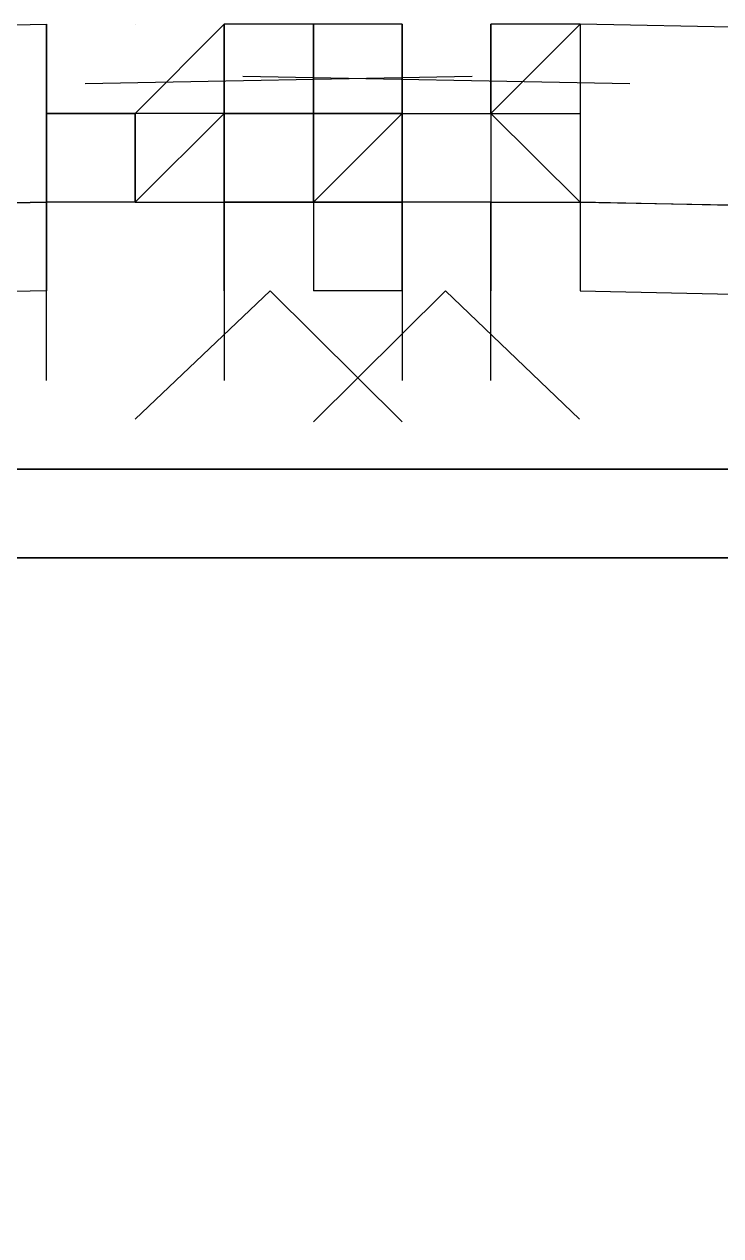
# Model space of a CAD drawing. Header units: feet. Extents: x -84 to 198, y -22 to 181.
# Drawn here: x 87.6234 to 87.7277, y 153.9561 to 154.1378 of the extents above; entities that cross this region are included whole.
import ezdxf

# ---------------------------------------------------------------- set-up
doc = ezdxf.new("R2010")
doc.units = ezdxf.units.FT
doc.layers.add('A-LINEA', color=7, linetype='CONTINUOUS')

msp = doc.modelspace()

# ---------------------------------------------------------------- linework, layer by layer
at = {"layer": 'A-LINEA'}
for p, q in [((87.6267, 154.1378), (87.6267, 154.1378)), ((87.6267, 154.1378), (87.6267, 154.1378)), ((87.6267, 154.1378), (87.6267, 154.1378)), ((87.6267, 154.1378), (87.6267, 154.1378)), ((87.6267, 154.1244), (87.6267, 154.1378)), ((87.6267, 154.1244), (87.6267, 154.1378)), ((87.6267, 154.1378), (87.6267, 154.1244)), ((87.6267, 154.1378), (87.6267, 154.1378)), ((87.6267, 154.1378), (87.6267, 154.1378)), ((87.6267, 154.1378), (87.6267, 154.1378)), ((87.6267, 154.1378), (87.6267, 154.1378)), ((87.6267, 154.1378), (87.6267, 154.1378)), ((87.6267, 154.1378), (87.6267, 154.1378)), ((87.6267, 154.1378), (87.6267, 154.1378)), ((87.6267, 154.1378), (87.6267, 154.1378)), ((87.6267, 154.1244), (87.6267, 154.1378)), ((87.6267, 154.1244), (87.6267, 154.1378)), ((87.6267, 154.1378), (87.6267, 154.1244)), ((87.6267, 154.1378), (87.6267, 154.1378)), ((87.6267, 154.1378), (87.6267, 154.1378)), ((87.6267, 154.1378), (87.6267, 154.1378)), ((87.6267, 154.1378), (87.6267, 154.1378)), ((87.64, 154.1378), (87.64, 154.1378)), ((87.64, 154.1378), (87.64, 154.1378)), ((87.64, 154.1378), (87.64, 154.1378)), ((87.64, 154.1378), (87.64, 154.1378)), ((87.64, 154.1378), (87.64, 154.1378)), ((87.64, 154.1378), (87.64, 154.1378)), ((87.64, 154.1378), (87.64, 154.1378)), ((87.64, 154.1378), (87.64, 154.1378)), ((87.6533, 154.1378), (87.6533, 154.1378)), ((87.6533, 154.1378), (87.6533, 154.1378)), ((87.6533, 154.1244), (87.6533, 154.1378)), ((87.6533, 154.1378), (87.6533, 154.1378)), ((87.6533, 154.1378), (87.6533, 154.1378)), ((87.6533, 154.1378), (87.6533, 154.1378)), ((87.6533, 154.1378), (87.6533, 154.1244)), ((87.6533, 154.1378), (87.6533, 154.1378)), ((87.6667, 154.1378), (87.6533, 154.1378)), ((87.6533, 154.1378), (87.6533, 154.1378)), ((87.6533, 154.1244), (87.6533, 154.1378)), ((87.6533, 154.1378), (87.6533, 154.1378)), ((87.6533, 154.1378), (87.6533, 154.1244)), ((87.6533, 154.1378), (87.6533, 154.1244)), ((87.6533, 154.1378), (87.6533, 154.1378)), ((87.6533, 154.1378), (87.6533, 154.1378)), ((87.6533, 154.1244), (87.6533, 154.1378)), ((87.6533, 154.1378), (87.6533, 154.1378)), ((87.6533, 154.1378), (87.6533, 154.1378)), ((87.6533, 154.1378), (87.6533, 154.1378)), ((87.6533, 154.1378), (87.6533, 154.1244)), ((87.6533, 154.1378), (87.6533, 154.1378)), ((87.6667, 154.1378), (87.6533, 154.1378)), ((87.6533, 154.1378), (87.6533, 154.1378)), ((87.6533, 154.1244), (87.6533, 154.1378)), ((87.6533, 154.1378), (87.6533, 154.1378)), ((87.6533, 154.1378), (87.6533, 154.1244)), ((87.6533, 154.1378), (87.6533, 154.1244)), ((87.6667, 154.1244), (87.6667, 154.1378)), ((87.6667, 154.1378), (87.6667, 154.1378)), ((87.6667, 154.1378), (87.6667, 154.1244)), ((87.6667, 154.1378), (87.6667, 154.1244)), ((87.6667, 154.1378), (87.6667, 154.1378)), ((87.68, 154.1378), (87.6667, 154.1378)), ((87.6667, 154.1244), (87.6667, 154.1378)), ((87.6667, 154.1378), (87.6667, 154.1378)), ((87.6667, 154.1244), (87.6667, 154.1378)), ((87.6667, 154.1378), (87.6667, 154.1378)), ((87.6667, 154.1378), (87.6667, 154.1378)), ((87.6667, 154.1378), (87.6667, 154.1244)), ((87.6667, 154.1378), (87.6667, 154.1378)), ((87.6667, 154.1244), (87.6667, 154.1378)), ((87.6667, 154.1378), (87.6667, 154.1378)), ((87.6667, 154.1378), (87.6667, 154.1244)), ((87.6667, 154.1378), (87.6667, 154.1244)), ((87.6667, 154.1378), (87.6667, 154.1378)), ((87.68, 154.1378), (87.6667, 154.1378)), ((87.6667, 154.1244), (87.6667, 154.1378)), ((87.6667, 154.1378), (87.6667, 154.1378)), ((87.6667, 154.1244), (87.6667, 154.1378)), ((87.6667, 154.1378), (87.6667, 154.1378)), ((87.6667, 154.1378), (87.6667, 154.1378)), ((87.6667, 154.1378), (87.6667, 154.1244)), ((87.6667, 154.1378), (87.6667, 154.1378)), ((87.68, 154.1378), (87.68, 154.1378)), ((87.68, 154.1244), (87.68, 154.1378)), ((87.68, 154.1378), (87.68, 154.1378)), ((87.68, 154.1378), (87.68, 154.1378)), ((87.68, 154.1378), (87.68, 154.1378)), ((87.68, 154.1378), (87.68, 154.1378)), ((87.68, 154.1378), (87.68, 154.1378)), ((87.68, 154.1244), (87.68, 154.1378)), ((87.68, 154.1378), (87.68, 154.1378)), ((87.68, 154.1378), (87.68, 154.1378)), ((87.68, 154.1378), (87.68, 154.1378)), ((87.68, 154.1378), (87.68, 154.1378)), ((87.6933, 154.1378), (87.6933, 154.1378)), ((87.6933, 154.1378), (87.6933, 154.1378)), ((87.6933, 154.1378), (87.6933, 154.1378)), ((87.6933, 154.1244), (87.6933, 154.1378)), ((87.6933, 154.1244), (87.6933, 154.1378)), ((87.6933, 154.1378), (87.6933, 154.1378)), ((87.6933, 154.1378), (87.6933, 154.1244)), ((87.6933, 154.1378), (87.6933, 154.1378)), ((87.6933, 154.1378), (87.6933, 154.1378)), ((87.7067, 154.1378), (87.6933, 154.1378)), ((87.7067, 154.1378), (87.6933, 154.1378)), ((87.6933, 154.1378), (87.6933, 154.1378)), ((87.6933, 154.1378), (87.6933, 154.1378)), ((87.6933, 154.1378), (87.6933, 154.1378)), ((87.6933, 154.1244), (87.6933, 154.1378)), ((87.6933, 154.1244), (87.6933, 154.1378)), ((87.6933, 154.1378), (87.6933, 154.1378)), ((87.6933, 154.1378), (87.6933, 154.1244)), ((87.6933, 154.1378), (87.6933, 154.1378)), ((87.6933, 154.1378), (87.6933, 154.1378)), ((87.7067, 154.1378), (87.6933, 154.1378)), ((87.7067, 154.1378), (87.6933, 154.1378)), ((87.7067, 154.1378), (87.7067, 154.1378)), ((87.7067, 154.1378), (87.7067, 154.1378)), ((87.7067, 154.1378), (87.7067, 154.1378)), ((87.7067, 154.1378), (87.7067, 154.1378)), ((87.7067, 154.1378), (87.7067, 154.1378)), ((87.7067, 154.1378), (87.7067, 154.1378)), ((87.6325, 154.1289), (87.6905, 154.13)), ((87.6325, 154.1289), (87.6905, 154.13)), ((87.6561, 154.13), (87.7141, 154.1289)), ((87.6561, 154.13), (87.7141, 154.1289)), ((87.6267, 154.1244), (87.6267, 154.1244)), ((87.6267, 154.1244), (87.6267, 154.1244)), ((87.64, 154.1244), (87.6267, 154.1244)), ((87.6267, 154.1244), (87.6267, 154.1244)), ((87.64, 154.1244), (87.6267, 154.1244)), ((87.6267, 154.1244), (87.6267, 154.1244)), ((87.6267, 154.1244), (87.6267, 154.1244)), ((87.6267, 154.1244), (87.6267, 154.1244)), ((87.6267, 154.1244), (87.6267, 154.1244)), ((87.6267, 154.1244), (87.6267, 154.1244)), ((87.6267, 154.1244), (87.6267, 154.1244)), ((87.6267, 154.1244), (87.6267, 154.1244)), ((87.64, 154.1244), (87.6267, 154.1244)), ((87.6267, 154.1244), (87.6267, 154.1244)), ((87.6267, 154.1244), (87.6267, 154.1244)), ((87.6267, 154.1244), (87.6267, 154.1244)), ((87.6267, 154.1244), (87.64, 154.1244)), ((87.6267, 154.1244), (87.6267, 154.1244)), ((87.6267, 154.1244), (87.6267, 154.1244)), ((87.64, 154.1244), (87.6267, 154.1244)), ((87.6267, 154.1244), (87.6267, 154.1244)), ((87.64, 154.1244), (87.6267, 154.1244)), ((87.6267, 154.1244), (87.6267, 154.1244)), ((87.6267, 154.1244), (87.6267, 154.1244)), ((87.6267, 154.1244), (87.6267, 154.1244)), ((87.6267, 154.1244), (87.6267, 154.1244)), ((87.6267, 154.1244), (87.6267, 154.1244)), ((87.6267, 154.1244), (87.6267, 154.1244)), ((87.6267, 154.1244), (87.6267, 154.1244)), ((87.64, 154.1244), (87.6267, 154.1244)), ((87.6267, 154.1244), (87.6267, 154.1244)), ((87.6267, 154.1244), (87.6267, 154.1244)), ((87.6267, 154.1244), (87.6267, 154.1244)), ((87.6267, 154.1244), (87.64, 154.1244)), ((87.64, 154.1244), (87.64, 154.1244)), ((87.64, 154.1111), (87.64, 154.1244)), ((87.64, 154.1244), (87.64, 154.1244)), ((87.64, 154.1244), (87.64, 154.1244)), ((87.64, 154.1244), (87.64, 154.1244)), ((87.64, 154.1244), (87.64, 154.1244)), ((87.64, 154.1244), (87.64, 154.1244)), ((87.64, 154.1244), (87.64, 154.1244)), ((87.64, 154.1244), (87.64, 154.1244)), ((87.64, 154.1244), (87.64, 154.1244)), ((87.6533, 154.1244), (87.64, 154.1244)), ((87.64, 154.1111), (87.64, 154.1244)), ((87.64, 154.1244), (87.64, 154.1244)), ((87.64, 154.1244), (87.64, 154.1244)), ((87.6533, 154.1244), (87.64, 154.1244)), ((87.64, 154.1111), (87.64, 154.1244)), ((87.64, 154.1244), (87.64, 154.1244)), ((87.64, 154.1111), (87.64, 154.1244)), ((87.64, 154.1244), (87.64, 154.1244)), ((87.64, 154.1244), (87.64, 154.1244)), ((87.64, 154.1244), (87.64, 154.1111)), ((87.64, 154.1244), (87.64, 154.1244)), ((87.64, 154.1244), (87.64, 154.1111)), ((87.64, 154.1244), (87.64, 154.1244)), ((87.64, 154.1111), (87.64, 154.1244)), ((87.64, 154.1244), (87.64, 154.1244)), ((87.64, 154.1244), (87.64, 154.1244)), ((87.64, 154.1244), (87.64, 154.1244)), ((87.64, 154.1244), (87.64, 154.1244)), ((87.64, 154.1244), (87.64, 154.1244)), ((87.64, 154.1244), (87.64, 154.1244)), ((87.64, 154.1244), (87.64, 154.1244)), ((87.64, 154.1244), (87.64, 154.1244)), ((87.6533, 154.1244), (87.64, 154.1244)), ((87.64, 154.1111), (87.64, 154.1244)), ((87.64, 154.1244), (87.64, 154.1244)), ((87.64, 154.1244), (87.64, 154.1244)), ((87.6533, 154.1244), (87.64, 154.1244)), ((87.64, 154.1111), (87.64, 154.1244)), ((87.64, 154.1244), (87.64, 154.1244)), ((87.64, 154.1111), (87.64, 154.1244)), ((87.64, 154.1244), (87.64, 154.1244)), ((87.64, 154.1244), (87.64, 154.1244)), ((87.64, 154.1244), (87.64, 154.1111)), ((87.64, 154.1244), (87.64, 154.1244)), ((87.64, 154.1244), (87.64, 154.1111)), ((87.6533, 154.1111), (87.6533, 154.1244)), ((87.6533, 154.1244), (87.6667, 154.1244)), ((87.6533, 154.1244), (87.6667, 154.1244)), ((87.6533, 154.1244), (87.6533, 154.1244)), ((87.6533, 154.1244), (87.6533, 154.1244)), ((87.6533, 154.1244), (87.6533, 154.1244)), ((87.6533, 154.1244), (87.6533, 154.1244)), ((87.6533, 154.1244), (87.6533, 154.1244)), ((87.6667, 154.1244), (87.6533, 154.1244)), ((87.6533, 154.1244), (87.6533, 154.1244)), ((87.6533, 154.1244), (87.6667, 154.1244)), ((87.6533, 154.1244), (87.6533, 154.1244)), ((87.6533, 154.1244), (87.6533, 154.1244)), ((87.6533, 154.1244), (87.6533, 154.1244)), ((87.6533, 154.1244), (87.6533, 154.1111)), ((87.6533, 154.1244), (87.6533, 154.1244)), ((87.6533, 154.1244), (87.6533, 154.1244)), ((87.6533, 154.1244), (87.6533, 154.1244)), ((87.6533, 154.1244), (87.6533, 154.1244)), ((87.6533, 154.1244), (87.6533, 154.1244)), ((87.6533, 154.1244), (87.6533, 154.1244)), ((87.6533, 154.1244), (87.6533, 154.1244)), ((87.6533, 154.1244), (87.6533, 154.1244)), ((87.6533, 154.1244), (87.6533, 154.1111)), ((87.6533, 154.1111), (87.6533, 154.1244)), ((87.6533, 154.1244), (87.6533, 154.1244)), ((87.6533, 154.1244), (87.6533, 154.1244)), ((87.6533, 154.1244), (87.6533, 154.1244)), ((87.6533, 154.1244), (87.6533, 154.1244)), ((87.6533, 154.1244), (87.6533, 154.1244)), ((87.6667, 154.1244), (87.6533, 154.1244)), ((87.6533, 154.1244), (87.6533, 154.1244)), ((87.6533, 154.1244), (87.6533, 154.1244)), ((87.6533, 154.1244), (87.6533, 154.1244)), ((87.6533, 154.1244), (87.6533, 154.1244)), ((87.6533, 154.1244), (87.6533, 154.1244)), ((87.6533, 154.1244), (87.6533, 154.1244)), ((87.6533, 154.1244), (87.6533, 154.1244)), ((87.6533, 154.1244), (87.6533, 154.1244)), ((87.6667, 154.1244), (87.6533, 154.1244)), ((87.6533, 154.1244), (87.6533, 154.1244)), ((87.6533, 154.1244), (87.6533, 154.1244)), ((87.6533, 154.1244), (87.6533, 154.1244)), ((87.6533, 154.1244), (87.6533, 154.1244)), ((87.6533, 154.1244), (87.6533, 154.1244)), ((87.6533, 154.1244), (87.6667, 154.1244)), ((87.6533, 154.1244), (87.6533, 154.1244)), ((87.6533, 154.1244), (87.6533, 154.1244)), ((87.6533, 154.1244), (87.6533, 154.1244)), ((87.6533, 154.1244), (87.6533, 154.1244)), ((87.6533, 154.1244), (87.6533, 154.1244)), ((87.6533, 154.1244), (87.6533, 154.1244)), ((87.6533, 154.1244), (87.6533, 154.1244)), ((87.6533, 154.1244), (87.6533, 154.1244)), ((87.6533, 154.1244), (87.6533, 154.1244)), ((87.6533, 154.1244), (87.6533, 154.1244)), ((87.6533, 154.1244), (87.6533, 154.1244)), ((87.6533, 154.1111), (87.6533, 154.1244)), ((87.6533, 154.1244), (87.6667, 154.1244)), ((87.6533, 154.1244), (87.6667, 154.1244)), ((87.6533, 154.1244), (87.6533, 154.1244)), ((87.6533, 154.1244), (87.6533, 154.1244)), ((87.6533, 154.1244), (87.6533, 154.1244)), ((87.6533, 154.1244), (87.6533, 154.1244)), ((87.6533, 154.1244), (87.6533, 154.1244)), ((87.6667, 154.1244), (87.6533, 154.1244)), ((87.6533, 154.1244), (87.6533, 154.1244)), ((87.6533, 154.1244), (87.6667, 154.1244)), ((87.6533, 154.1244), (87.6533, 154.1244)), ((87.6533, 154.1244), (87.6533, 154.1244)), ((87.6533, 154.1244), (87.6533, 154.1244)), ((87.6533, 154.1244), (87.6533, 154.1111)), ((87.6533, 154.1244), (87.6533, 154.1244)), ((87.6533, 154.1244), (87.6533, 154.1244)), ((87.6533, 154.1244), (87.6533, 154.1244)), ((87.6533, 154.1244), (87.6533, 154.1244)), ((87.6533, 154.1244), (87.6533, 154.1244)), ((87.6533, 154.1244), (87.6533, 154.1244)), ((87.6533, 154.1244), (87.6533, 154.1244)), ((87.6533, 154.1244), (87.6533, 154.1244)), ((87.6533, 154.1244), (87.6533, 154.1111)), ((87.6533, 154.1111), (87.6533, 154.1244)), ((87.6533, 154.1244), (87.6533, 154.1244)), ((87.6533, 154.1244), (87.6533, 154.1244)), ((87.6533, 154.1244), (87.6533, 154.1244)), ((87.6533, 154.1244), (87.6533, 154.1244)), ((87.6533, 154.1244), (87.6533, 154.1244)), ((87.6667, 154.1244), (87.6533, 154.1244)), ((87.6533, 154.1244), (87.6533, 154.1244)), ((87.6533, 154.1244), (87.6533, 154.1244)), ((87.6533, 154.1244), (87.6533, 154.1244)), ((87.6533, 154.1244), (87.6533, 154.1244)), ((87.6533, 154.1244), (87.6533, 154.1244)), ((87.6533, 154.1244), (87.6533, 154.1244)), ((87.6533, 154.1244), (87.6533, 154.1244)), ((87.6533, 154.1244), (87.6533, 154.1244)), ((87.6667, 154.1244), (87.6533, 154.1244)), ((87.6533, 154.1244), (87.6533, 154.1244)), ((87.6533, 154.1244), (87.6533, 154.1244)), ((87.6533, 154.1244), (87.6533, 154.1244)), ((87.6533, 154.1244), (87.6533, 154.1244)), ((87.6533, 154.1244), (87.6533, 154.1244)), ((87.6533, 154.1244), (87.6667, 154.1244)), ((87.6533, 154.1244), (87.6533, 154.1244)), ((87.6533, 154.1244), (87.6533, 154.1244)), ((87.6533, 154.1244), (87.6533, 154.1244)), ((87.6533, 154.1244), (87.6533, 154.1244)), ((87.6533, 154.1244), (87.6533, 154.1244)), ((87.6533, 154.1244), (87.6533, 154.1244)), ((87.6533, 154.1244), (87.6533, 154.1244)), ((87.6533, 154.1244), (87.6533, 154.1244)), ((87.6533, 154.1244), (87.6533, 154.1244)), ((87.6533, 154.1244), (87.6533, 154.1244)), ((87.6533, 154.1244), (87.6533, 154.1244)), ((87.6667, 154.1244), (87.6667, 154.1244)), ((87.6667, 154.1244), (87.6667, 154.1244)), ((87.6667, 154.1244), (87.6667, 154.1244)), ((87.6667, 154.1244), (87.68, 154.1244)), ((87.6667, 154.1244), (87.6667, 154.1244)), ((87.6667, 154.1244), (87.6667, 154.1244)), ((87.6667, 154.1244), (87.6667, 154.1244)), ((87.6667, 154.1244), (87.6667, 154.1244)), ((87.6667, 154.1244), (87.6667, 154.1244)), ((87.6667, 154.1244), (87.6667, 154.1244)), ((87.6667, 154.1244), (87.6667, 154.1244)), ((87.6667, 154.1244), (87.6667, 154.1244)), ((87.6667, 154.1244), (87.6667, 154.1244)), ((87.6667, 154.1244), (87.6667, 154.1244)), ((87.6667, 154.1244), (87.6667, 154.1244)), ((87.6667, 154.1244), (87.6667, 154.1244)), ((87.6667, 154.1244), (87.6667, 154.1244)), ((87.6667, 154.1244), (87.6667, 154.1244)), ((87.6667, 154.1244), (87.6667, 154.1244)), ((87.6667, 154.1244), (87.6667, 154.1244)), ((87.6667, 154.1244), (87.6667, 154.1244)), ((87.68, 154.1244), (87.6667, 154.1244)), ((87.68, 154.1244), (87.6667, 154.1244)), ((87.68, 154.1244), (87.6667, 154.1244)), ((87.68, 154.1244), (87.6667, 154.1244)), ((87.6667, 154.1244), (87.6667, 154.1244)), ((87.6667, 154.1244), (87.6667, 154.1244)), ((87.6667, 154.1244), (87.6667, 154.1244)), ((87.6667, 154.1244), (87.6667, 154.1244)), ((87.6667, 154.1244), (87.6667, 154.1244)), ((87.6667, 154.1244), (87.6667, 154.1244)), ((87.6667, 154.1244), (87.6667, 154.1244)), ((87.6667, 154.1244), (87.6667, 154.1244)), ((87.6667, 154.1244), (87.6667, 154.1244)), ((87.6667, 154.1244), (87.6667, 154.1244)), ((87.6667, 154.1244), (87.6667, 154.1244)), ((87.6667, 154.1244), (87.6667, 154.1244)), ((87.6667, 154.1244), (87.6667, 154.1244)), ((87.6667, 154.1244), (87.6667, 154.1244)), ((87.6667, 154.1244), (87.6667, 154.1244)), ((87.6667, 154.1244), (87.6667, 154.1244)), ((87.6667, 154.1244), (87.6667, 154.1244)), ((87.6667, 154.1244), (87.6667, 154.1244)), ((87.6667, 154.1244), (87.6667, 154.1244)), ((87.6667, 154.1244), (87.6667, 154.1244)), ((87.6667, 154.1244), (87.6667, 154.1244)), ((87.6667, 154.1244), (87.6667, 154.1244)), ((87.6667, 154.1244), (87.6667, 154.1244)), ((87.6667, 154.1244), (87.6667, 154.1244)), ((87.6667, 154.1244), (87.6667, 154.1244)), ((87.6667, 154.1244), (87.6667, 154.1244)), ((87.6667, 154.1244), (87.6667, 154.1244)), ((87.6667, 154.1244), (87.6667, 154.1244)), ((87.6667, 154.1111), (87.68, 154.1244)), ((87.6667, 154.1244), (87.6667, 154.1244)), ((87.6667, 154.1244), (87.6667, 154.1244)), ((87.6667, 154.1244), (87.6667, 154.1244)), ((87.6667, 154.1244), (87.68, 154.1244)), ((87.6667, 154.1244), (87.6667, 154.1244)), ((87.6667, 154.1244), (87.6667, 154.1244)), ((87.6667, 154.1244), (87.6667, 154.1244)), ((87.6667, 154.1244), (87.6667, 154.1244)), ((87.6667, 154.1244), (87.6667, 154.1244)), ((87.6667, 154.1244), (87.6667, 154.1244)), ((87.6667, 154.1244), (87.6667, 154.1244)), ((87.6667, 154.1244), (87.6667, 154.1244)), ((87.6667, 154.1244), (87.6667, 154.1244)), ((87.6667, 154.1244), (87.6667, 154.1244)), ((87.6667, 154.1244), (87.6667, 154.1244)), ((87.6667, 154.1244), (87.6667, 154.1244)), ((87.6667, 154.1244), (87.6667, 154.1244)), ((87.6667, 154.1244), (87.6667, 154.1244)), ((87.6667, 154.1244), (87.6667, 154.1244)), ((87.6667, 154.1244), (87.6667, 154.1244)), ((87.6667, 154.1244), (87.6667, 154.1244)), ((87.68, 154.1244), (87.6667, 154.1244)), ((87.68, 154.1244), (87.6667, 154.1244)), ((87.68, 154.1244), (87.6667, 154.1244)), ((87.68, 154.1244), (87.6667, 154.1244)), ((87.6667, 154.1244), (87.6667, 154.1244)), ((87.6667, 154.1244), (87.6667, 154.1244)), ((87.6667, 154.1244), (87.6667, 154.1244)), ((87.6667, 154.1244), (87.6667, 154.1244)), ((87.6667, 154.1244), (87.6667, 154.1244)), ((87.6667, 154.1244), (87.6667, 154.1244)), ((87.6667, 154.1244), (87.6667, 154.1244)), ((87.6667, 154.1244), (87.6667, 154.1244)), ((87.6667, 154.1244), (87.6667, 154.1244)), ((87.6667, 154.1244), (87.6667, 154.1244)), ((87.6667, 154.1244), (87.6667, 154.1244)), ((87.6667, 154.1244), (87.6667, 154.1244)), ((87.6667, 154.1244), (87.6667, 154.1244)), ((87.6667, 154.1244), (87.6667, 154.1244)), ((87.6667, 154.1244), (87.6667, 154.1244)), ((87.6667, 154.1244), (87.6667, 154.1244)), ((87.6667, 154.1244), (87.6667, 154.1244)), ((87.6667, 154.1244), (87.6667, 154.1244)), ((87.6667, 154.1244), (87.6667, 154.1244)), ((87.6667, 154.1244), (87.6667, 154.1244)), ((87.6667, 154.1244), (87.6667, 154.1244)), ((87.6667, 154.1244), (87.6667, 154.1244)), ((87.6667, 154.1244), (87.6667, 154.1244)), ((87.6667, 154.1244), (87.6667, 154.1244)), ((87.6667, 154.1244), (87.6667, 154.1244)), ((87.6667, 154.1244), (87.6667, 154.1244)), ((87.6667, 154.1244), (87.6667, 154.1244)), ((87.6667, 154.1244), (87.6667, 154.1244)), ((87.6667, 154.1111), (87.68, 154.1244)), ((87.68, 154.1111), (87.68, 154.1244)), ((87.68, 154.1244), (87.68, 154.1244)), ((87.68, 154.1244), (87.68, 154.1244)), ((87.68, 154.1244), (87.68, 154.1244)), ((87.68, 154.1244), (87.68, 154.1244)), ((87.68, 154.1244), (87.68, 154.1244)), ((87.68, 154.1244), (87.6933, 154.1244)), ((87.68, 154.1244), (87.68, 154.1244)), ((87.68, 154.1244), (87.68, 154.1111)), ((87.68, 154.1244), (87.68, 154.1244)), ((87.68, 154.1244), (87.68, 154.1244)), ((87.68, 154.1244), (87.6933, 154.1244)), ((87.68, 154.1244), (87.68, 154.1244)), ((87.68, 154.1244), (87.68, 154.1244)), ((87.68, 154.1244), (87.68, 154.1244)), ((87.68, 154.1244), (87.68, 154.1244)), ((87.68, 154.1244), (87.68, 154.1244)), ((87.68, 154.1244), (87.68, 154.1244)), ((87.68, 154.1244), (87.68, 154.1244)), ((87.68, 154.1244), (87.68, 154.1244)), ((87.68, 154.1244), (87.68, 154.1244)), ((87.68, 154.1244), (87.68, 154.1111)), ((87.68, 154.1244), (87.68, 154.1244)), ((87.68, 154.1244), (87.68, 154.1244)), ((87.68, 154.1244), (87.68, 154.1244)), ((87.68, 154.1244), (87.68, 154.1244)), ((87.68, 154.1244), (87.68, 154.1244)), ((87.68, 154.1244), (87.68, 154.1244)), ((87.68, 154.1244), (87.68, 154.1244)), ((87.68, 154.1244), (87.68, 154.1244)), ((87.68, 154.1244), (87.68, 154.1244)), ((87.68, 154.1244), (87.68, 154.1244)), ((87.68, 154.1244), (87.68, 154.1111)), ((87.68, 154.1111), (87.68, 154.1244)), ((87.68, 154.1244), (87.68, 154.1244)), ((87.68, 154.1244), (87.68, 154.1244)), ((87.68, 154.1244), (87.68, 154.1244)), ((87.68, 154.1244), (87.68, 154.1244)), ((87.68, 154.1244), (87.68, 154.1244)), ((87.68, 154.1244), (87.6933, 154.1244)), ((87.68, 154.1244), (87.68, 154.1244)), ((87.68, 154.1244), (87.68, 154.1111)), ((87.68, 154.1244), (87.68, 154.1244)), ((87.68, 154.1244), (87.68, 154.1244)), ((87.68, 154.1244), (87.6933, 154.1244)), ((87.68, 154.1244), (87.68, 154.1244)), ((87.68, 154.1244), (87.68, 154.1244)), ((87.68, 154.1244), (87.68, 154.1244)), ((87.68, 154.1244), (87.68, 154.1244)), ((87.68, 154.1244), (87.68, 154.1244)), ((87.68, 154.1244), (87.68, 154.1244)), ((87.68, 154.1244), (87.68, 154.1244)), ((87.68, 154.1244), (87.68, 154.1244)), ((87.68, 154.1244), (87.68, 154.1244)), ((87.68, 154.1244), (87.68, 154.1111)), ((87.68, 154.1244), (87.68, 154.1244)), ((87.68, 154.1244), (87.68, 154.1244)), ((87.68, 154.1244), (87.68, 154.1244)), ((87.68, 154.1244), (87.68, 154.1244)), ((87.68, 154.1244), (87.68, 154.1244)), ((87.68, 154.1244), (87.68, 154.1244)), ((87.68, 154.1244), (87.68, 154.1244)), ((87.68, 154.1244), (87.68, 154.1244)), ((87.68, 154.1244), (87.68, 154.1244)), ((87.68, 154.1244), (87.68, 154.1244)), ((87.68, 154.1244), (87.68, 154.1111)), ((87.6933, 154.1244), (87.6933, 154.1244)), ((87.6933, 154.1244), (87.6933, 154.1244)), ((87.6933, 154.1244), (87.6933, 154.1244)), ((87.6933, 154.1244), (87.7067, 154.1244)), ((87.6933, 154.1244), (87.6933, 154.1244)), ((87.6933, 154.1244), (87.6933, 154.1244)), ((87.6933, 154.1244), (87.6933, 154.1244)), ((87.6933, 154.1244), (87.6933, 154.1244)), ((87.6933, 154.1244), (87.6933, 154.1244)), ((87.6933, 154.1244), (87.6933, 154.1244)), ((87.6933, 154.1244), (87.6933, 154.1244)), ((87.6933, 154.1244), (87.6933, 154.1244)), ((87.6933, 154.1244), (87.6933, 154.1244)), ((87.6933, 154.1244), (87.7067, 154.1244)), ((87.6933, 154.1244), (87.6933, 154.1244)), ((87.6933, 154.1244), (87.6933, 154.1244)), ((87.6933, 154.1244), (87.7067, 154.1244)), ((87.6933, 154.1244), (87.6933, 154.1244)), ((87.6933, 154.1244), (87.6933, 154.1244)), ((87.6933, 154.1244), (87.6933, 154.1244)), ((87.6933, 154.1244), (87.6933, 154.1244)), ((87.6933, 154.1244), (87.6933, 154.1244)), ((87.6933, 154.1244), (87.7067, 154.1244)), ((87.6933, 154.1244), (87.6933, 154.1244)), ((87.6933, 154.1244), (87.6933, 154.1111)), ((87.6933, 154.1244), (87.6933, 154.1244)), ((87.6933, 154.1244), (87.6933, 154.1244)), ((87.6933, 154.1244), (87.6933, 154.1244)), ((87.6933, 154.1244), (87.6933, 154.1244)), ((87.6933, 154.1244), (87.6933, 154.1244)), ((87.6933, 154.1244), (87.6933, 154.1244)), ((87.6933, 154.1244), (87.6933, 154.1244)), ((87.6933, 154.1244), (87.7067, 154.1244)), ((87.6933, 154.1244), (87.6933, 154.1244)), ((87.6933, 154.1244), (87.6933, 154.1244)), ((87.6933, 154.1244), (87.6933, 154.1244)), ((87.6933, 154.1244), (87.6933, 154.1244)), ((87.6933, 154.1244), (87.6933, 154.1244)), ((87.6933, 154.1244), (87.6933, 154.1244)), ((87.6933, 154.1244), (87.6933, 154.1244)), ((87.6933, 154.1244), (87.6933, 154.1244)), ((87.6933, 154.1244), (87.6933, 154.1244)), ((87.6933, 154.1244), (87.7067, 154.1244)), ((87.6933, 154.1244), (87.6933, 154.1244)), ((87.6933, 154.1244), (87.6933, 154.1244)), ((87.6933, 154.1244), (87.7067, 154.1244)), ((87.6933, 154.1244), (87.6933, 154.1244)), ((87.6933, 154.1244), (87.6933, 154.1244)), ((87.6933, 154.1244), (87.6933, 154.1244)), ((87.6933, 154.1244), (87.6933, 154.1244)), ((87.6933, 154.1244), (87.6933, 154.1244)), ((87.6933, 154.1244), (87.7067, 154.1244)), ((87.6933, 154.1244), (87.6933, 154.1244)), ((87.6933, 154.1244), (87.6933, 154.1111)), ((87.6933, 154.1244), (87.6933, 154.1244)), ((87.6933, 154.1244), (87.6933, 154.1244)), ((87.6933, 154.1244), (87.6933, 154.1244)), ((87.6933, 154.1244), (87.6933, 154.1244)), ((87.6267, 154.1111), (87.6267, 154.1111)), ((87.6267, 154.1111), (87.6267, 154.1111)), ((87.6267, 154.1111), (87.6267, 154.1111)), ((87.6267, 154.0978), (87.6267, 154.1111)), ((87.6267, 154.1111), (87.6267, 154.1111)), ((87.6267, 154.1111), (87.6267, 154.1111)), ((87.6267, 154.1111), (87.6267, 154.1111)), ((87.6267, 154.1111), (87.6267, 154.1111)), ((87.6267, 154.1111), (87.6267, 154.0978)), ((87.6267, 154.1111), (87.6267, 154.0978)), ((87.6267, 154.1111), (87.6267, 154.1111)), ((87.6267, 154.1111), (87.6267, 154.1111)), ((87.6267, 154.1111), (87.6267, 154.1111)), ((87.6267, 154.1111), (87.6267, 154.1111)), ((87.6267, 154.1111), (87.6267, 154.1111)), ((87.6267, 154.0978), (87.6267, 154.1111)), ((87.6267, 154.1111), (87.6267, 154.1111)), ((87.6267, 154.1111), (87.6267, 154.1111)), ((87.6267, 154.1111), (87.6267, 154.1111)), ((87.6267, 154.1111), (87.6267, 154.1111)), ((87.6267, 154.1111), (87.6267, 154.0978)), ((87.6267, 154.1111), (87.6267, 154.0978)), ((87.6267, 154.1111), (87.6267, 154.1111)), ((87.6267, 154.1111), (87.6267, 154.1111)), ((87.64, 154.1111), (87.64, 154.1111)), ((87.64, 154.1111), (87.64, 154.1111)), ((87.64, 154.1111), (87.64, 154.1111)), ((87.64, 154.1111), (87.64, 154.1111)), ((87.64, 154.1111), (87.64, 154.1111)), ((87.64, 154.1111), (87.64, 154.1111)), ((87.64, 154.1111), (87.64, 154.1111)), ((87.64, 154.1111), (87.64, 154.1111)), ((87.64, 154.1111), (87.64, 154.1111)), ((87.64, 154.1111), (87.64, 154.1111)), ((87.64, 154.1111), (87.64, 154.1111)), ((87.64, 154.1111), (87.64, 154.1111)), ((87.64, 154.1111), (87.64, 154.1111)), ((87.64, 154.1111), (87.64, 154.1111)), ((87.64, 154.1111), (87.64, 154.1111)), ((87.64, 154.1111), (87.64, 154.1111)), ((87.64, 154.1111), (87.64, 154.1111)), ((87.64, 154.1111), (87.64, 154.1111)), ((87.64, 154.1111), (87.64, 154.1111)), ((87.64, 154.1111), (87.64, 154.1111)), ((87.64, 154.1111), (87.64, 154.1111)), ((87.64, 154.1111), (87.64, 154.1111)), ((87.64, 154.1111), (87.64, 154.1111)), ((87.64, 154.1111), (87.64, 154.1111)), ((87.64, 154.1111), (87.64, 154.1111)), ((87.64, 154.1111), (87.64, 154.1111)), ((87.64, 154.1111), (87.64, 154.1111)), ((87.64, 154.1111), (87.64, 154.1111)), ((87.64, 154.1111), (87.64, 154.1111)), ((87.64, 154.1111), (87.64, 154.1111)), ((87.64, 154.1111), (87.64, 154.1111)), ((87.64, 154.1111), (87.64, 154.1111)), ((87.64, 154.1111), (87.64, 154.1111)), ((87.64, 154.1111), (87.64, 154.1111)), ((87.64, 154.1111), (87.64, 154.1111)), ((87.64, 154.1111), (87.64, 154.1111)), ((87.64, 154.1111), (87.64, 154.1111)), ((87.64, 154.1111), (87.64, 154.1111)), ((87.64, 154.1111), (87.64, 154.1111)), ((87.64, 154.1111), (87.64, 154.1111)), ((87.64, 154.1111), (87.64, 154.1111)), ((87.64, 154.1111), (87.64, 154.1111)), ((87.64, 154.1111), (87.64, 154.1111)), ((87.64, 154.1111), (87.64, 154.1111)), ((87.64, 154.1111), (87.64, 154.1111)), ((87.64, 154.1111), (87.64, 154.1111)), ((87.64, 154.1111), (87.64, 154.1111)), ((87.64, 154.1111), (87.64, 154.1111)), ((87.64, 154.1111), (87.64, 154.1111)), ((87.64, 154.1111), (87.64, 154.1111)), ((87.6533, 154.1111), (87.6533, 154.1111)), ((87.6533, 154.1111), (87.6533, 154.1111)), ((87.6533, 154.1111), (87.6667, 154.1111)), ((87.6533, 154.1111), (87.6533, 154.1111)), ((87.6533, 154.1111), (87.6533, 154.1111)), ((87.6533, 154.1111), (87.6533, 154.1111)), ((87.6533, 154.1111), (87.6533, 154.1111)), ((87.6533, 154.1111), (87.6533, 154.1111)), ((87.6533, 154.0978), (87.6533, 154.1111)), ((87.6533, 154.0978), (87.6533, 154.1111)), ((87.6533, 154.1111), (87.6533, 154.1111)), ((87.6533, 154.1111), (87.6533, 154.1111)), ((87.6533, 154.1111), (87.6533, 154.1111)), ((87.6533, 154.1111), (87.6533, 154.1111)), ((87.6533, 154.1111), (87.6533, 154.1111)), ((87.6533, 154.1111), (87.6533, 154.1111)), ((87.6533, 154.1111), (87.6533, 154.1111)), ((87.6533, 154.1111), (87.6533, 154.1111)), ((87.6533, 154.1111), (87.6533, 154.1111)), ((87.6667, 154.1111), (87.6533, 154.1111)), ((87.6533, 154.1111), (87.6533, 154.1111)), ((87.6533, 154.1111), (87.6533, 154.1111)), ((87.6533, 154.1111), (87.6533, 154.1111)), ((87.6533, 154.1111), (87.6533, 154.1111)), ((87.6533, 154.1111), (87.6533, 154.1111)), ((87.6533, 154.1111), (87.6533, 154.1111)), ((87.6533, 154.1111), (87.6533, 154.1111)), ((87.6533, 154.1111), (87.6533, 154.1111)), ((87.6533, 154.1111), (87.6533, 154.1111)), ((87.6667, 154.1111), (87.6533, 154.1111)), ((87.6667, 154.1111), (87.6533, 154.1111)), ((87.6533, 154.1111), (87.6533, 154.1111)), ((87.6533, 154.1111), (87.6533, 154.1111)), ((87.6533, 154.1111), (87.6533, 154.1111)), ((87.6533, 154.1111), (87.6533, 154.1111)), ((87.6533, 154.1111), (87.6533, 154.1111)), ((87.6533, 154.1111), (87.6533, 154.1111)), ((87.6533, 154.1111), (87.6533, 154.1111)), ((87.6533, 154.1111), (87.6533, 154.1111)), ((87.6533, 154.1111), (87.6533, 154.1111)), ((87.6533, 154.1111), (87.6533, 154.1111)), ((87.6533, 154.1111), (87.6533, 154.1111)), ((87.6533, 154.1111), (87.6533, 154.1111)), ((87.6533, 154.1111), (87.6667, 154.1111)), ((87.6533, 154.1111), (87.6533, 154.1111)), ((87.6533, 154.1111), (87.6533, 154.1111)), ((87.6533, 154.1111), (87.6533, 154.1111)), ((87.6533, 154.1111), (87.6533, 154.1111)), ((87.6533, 154.1111), (87.6533, 154.1111)), ((87.6533, 154.0978), (87.6533, 154.1111)), ((87.6533, 154.0978), (87.6533, 154.1111)), ((87.6533, 154.1111), (87.6533, 154.1111)), ((87.6533, 154.1111), (87.6533, 154.1111)), ((87.6533, 154.1111), (87.6533, 154.1111)), ((87.6533, 154.1111), (87.6533, 154.1111)), ((87.6533, 154.1111), (87.6533, 154.1111)), ((87.6533, 154.1111), (87.6533, 154.1111)), ((87.6533, 154.1111), (87.6533, 154.1111)), ((87.6533, 154.1111), (87.6533, 154.1111)), ((87.6533, 154.1111), (87.6533, 154.1111)), ((87.6667, 154.1111), (87.6533, 154.1111)), ((87.6533, 154.1111), (87.6533, 154.1111)), ((87.6533, 154.1111), (87.6533, 154.1111)), ((87.6533, 154.1111), (87.6533, 154.1111)), ((87.6533, 154.1111), (87.6533, 154.1111)), ((87.6533, 154.1111), (87.6533, 154.1111)), ((87.6533, 154.1111), (87.6533, 154.1111)), ((87.6533, 154.1111), (87.6533, 154.1111)), ((87.6533, 154.1111), (87.6533, 154.1111)), ((87.6533, 154.1111), (87.6533, 154.1111)), ((87.6667, 154.1111), (87.6533, 154.1111)), ((87.6667, 154.1111), (87.6533, 154.1111)), ((87.6533, 154.1111), (87.6533, 154.1111)), ((87.6533, 154.1111), (87.6533, 154.1111)), ((87.6533, 154.1111), (87.6533, 154.1111)), ((87.6533, 154.1111), (87.6533, 154.1111)), ((87.6533, 154.1111), (87.6533, 154.1111)), ((87.6533, 154.1111), (87.6533, 154.1111)), ((87.6533, 154.1111), (87.6533, 154.1111)), ((87.6533, 154.1111), (87.6533, 154.1111)), ((87.6533, 154.1111), (87.6533, 154.1111)), ((87.6533, 154.1111), (87.6533, 154.1111)), ((87.6667, 154.1111), (87.6667, 154.1111)), ((87.6667, 154.1111), (87.6667, 154.1111)), ((87.6667, 154.1111), (87.6667, 154.1111)), ((87.6667, 154.1111), (87.6667, 154.1111)), ((87.6667, 154.1111), (87.6667, 154.1111)), ((87.6667, 154.1111), (87.6667, 154.1111)), ((87.6667, 154.1111), (87.6667, 154.1111)), ((87.6667, 154.1111), (87.6667, 154.1111)), ((87.6667, 154.1111), (87.6667, 154.1111)), ((87.6667, 154.1111), (87.6667, 154.1111)), ((87.6667, 154.1111), (87.6667, 154.1111)), ((87.6667, 154.1111), (87.6667, 154.1111)), ((87.6667, 154.1111), (87.6667, 154.1111)), ((87.6667, 154.1111), (87.6667, 154.1111)), ((87.6667, 154.1111), (87.6667, 154.1111)), ((87.6667, 154.1111), (87.6667, 154.1111)), ((87.6667, 154.1111), (87.6667, 154.1111)), ((87.6667, 154.1111), (87.6667, 154.1111)), ((87.6667, 154.1111), (87.6667, 154.1111)), ((87.68, 154.1111), (87.6667, 154.1111)), ((87.68, 154.1111), (87.6667, 154.1111)), ((87.6667, 154.1111), (87.6667, 154.1111)), ((87.6667, 154.1111), (87.6667, 154.1111)), ((87.68, 154.1111), (87.6667, 154.1111)), ((87.6667, 154.1111), (87.6667, 154.1111)), ((87.6667, 154.1111), (87.6667, 154.1111)), ((87.6667, 154.1111), (87.6667, 154.1111)), ((87.6667, 154.1111), (87.6667, 154.1111)), ((87.6667, 154.1111), (87.6667, 154.1111)), ((87.6667, 154.1111), (87.6667, 154.0978)), ((87.6667, 154.1111), (87.6667, 154.1111)), ((87.6667, 154.1111), (87.6667, 154.1111)), ((87.6667, 154.1111), (87.6667, 154.1111)), ((87.6667, 154.1111), (87.6667, 154.1111)), ((87.6667, 154.1111), (87.6667, 154.1111)), ((87.6667, 154.1111), (87.6667, 154.1111)), ((87.6667, 154.1111), (87.6667, 154.1111)), ((87.6667, 154.1111), (87.6667, 154.1111)), ((87.6667, 154.1111), (87.6667, 154.1111)), ((87.6667, 154.1111), (87.6667, 154.1111)), ((87.6667, 154.1111), (87.6667, 154.1111)), ((87.6667, 154.1111), (87.6667, 154.1111)), ((87.6667, 154.1111), (87.6667, 154.1111)), ((87.6667, 154.1111), (87.68, 154.1111)), ((87.6667, 154.1111), (87.6667, 154.1111)), ((87.6667, 154.1111), (87.6667, 154.1111)), ((87.6667, 154.1111), (87.6667, 154.1111)), ((87.6667, 154.1111), (87.6667, 154.1111)), ((87.6667, 154.1111), (87.6667, 154.1111)), ((87.6667, 154.1111), (87.6667, 154.1111)), ((87.6667, 154.1111), (87.6667, 154.1111)), ((87.6667, 154.1111), (87.6667, 154.1111)), ((87.6667, 154.1111), (87.6667, 154.1111)), ((87.6667, 154.1111), (87.6667, 154.1111)), ((87.6667, 154.1111), (87.6667, 154.1111)), ((87.6667, 154.1111), (87.6667, 154.1111)), ((87.6667, 154.1111), (87.6667, 154.1111)), ((87.6667, 154.1111), (87.6667, 154.1111)), ((87.6667, 154.1111), (87.6667, 154.1111)), ((87.6667, 154.1111), (87.6667, 154.1111)), ((87.6667, 154.1111), (87.6667, 154.1111)), ((87.6667, 154.1111), (87.6667, 154.1111)), ((87.6667, 154.1111), (87.6667, 154.1111)), ((87.68, 154.1111), (87.6667, 154.1111)), ((87.68, 154.1111), (87.6667, 154.1111)), ((87.6667, 154.1111), (87.6667, 154.1111)), ((87.6667, 154.1111), (87.6667, 154.1111)), ((87.68, 154.1111), (87.6667, 154.1111)), ((87.6667, 154.1111), (87.6667, 154.1111)), ((87.6667, 154.1111), (87.6667, 154.1111)), ((87.6667, 154.1111), (87.6667, 154.1111)), ((87.6667, 154.1111), (87.6667, 154.1111)), ((87.6667, 154.1111), (87.6667, 154.1111)), ((87.6667, 154.1111), (87.6667, 154.0978)), ((87.6667, 154.1111), (87.6667, 154.1111)), ((87.6667, 154.1111), (87.6667, 154.1111)), ((87.6667, 154.1111), (87.6667, 154.1111)), ((87.6667, 154.1111), (87.6667, 154.1111)), ((87.6667, 154.1111), (87.6667, 154.1111)), ((87.6667, 154.1111), (87.6667, 154.1111)), ((87.6667, 154.1111), (87.6667, 154.1111)), ((87.6667, 154.1111), (87.6667, 154.1111)), ((87.6667, 154.1111), (87.6667, 154.1111)), ((87.6667, 154.1111), (87.6667, 154.1111)), ((87.6667, 154.1111), (87.6667, 154.1111)), ((87.6667, 154.1111), (87.6667, 154.1111)), ((87.6667, 154.1111), (87.6667, 154.1111)), ((87.6667, 154.1111), (87.68, 154.1111)), ((87.68, 154.1111), (87.68, 154.1111)), ((87.68, 154.1111), (87.68, 154.1111)), ((87.68, 154.1111), (87.68, 154.1111)), ((87.68, 154.1111), (87.68, 154.1111)), ((87.68, 154.1111), (87.68, 154.1111)), ((87.68, 154.1111), (87.68, 154.1111)), ((87.6933, 154.1111), (87.68, 154.1111)), ((87.68, 154.1111), (87.68, 154.1111)), ((87.6933, 154.1111), (87.68, 154.1111)), ((87.68, 154.1111), (87.68, 154.1111)), ((87.68, 154.1111), (87.68, 154.1111)), ((87.68, 154.1111), (87.68, 154.1111)), ((87.68, 154.1111), (87.68, 154.1111)), ((87.68, 154.1111), (87.68, 154.1111)), ((87.68, 154.1111), (87.68, 154.1111)), ((87.68, 154.1111), (87.68, 154.1111)), ((87.68, 154.1111), (87.68, 154.1111)), ((87.68, 154.1111), (87.68, 154.1111)), ((87.68, 154.0978), (87.68, 154.1111)), ((87.68, 154.1111), (87.68, 154.1111)), ((87.68, 154.1111), (87.68, 154.1111)), ((87.68, 154.1111), (87.68, 154.1111)), ((87.68, 154.1111), (87.68, 154.1111)), ((87.68, 154.1111), (87.68, 154.1111)), ((87.68, 154.1111), (87.68, 154.1111)), ((87.68, 154.1111), (87.68, 154.1111)), ((87.68, 154.1111), (87.68, 154.1111)), ((87.68, 154.1111), (87.68, 154.1111)), ((87.68, 154.1111), (87.68, 154.1111)), ((87.68, 154.1111), (87.68, 154.1111)), ((87.68, 154.1111), (87.68, 154.1111)), ((87.68, 154.1111), (87.68, 154.1111)), ((87.68, 154.1111), (87.68, 154.1111)), ((87.6933, 154.1111), (87.68, 154.1111)), ((87.68, 154.1111), (87.68, 154.1111)), ((87.6933, 154.1111), (87.68, 154.1111)), ((87.68, 154.1111), (87.68, 154.1111)), ((87.68, 154.1111), (87.68, 154.1111)), ((87.68, 154.1111), (87.68, 154.1111)), ((87.68, 154.1111), (87.68, 154.1111)), ((87.68, 154.1111), (87.68, 154.1111)), ((87.68, 154.1111), (87.68, 154.1111)), ((87.68, 154.1111), (87.68, 154.1111)), ((87.68, 154.1111), (87.68, 154.1111)), ((87.68, 154.1111), (87.68, 154.1111)), ((87.68, 154.0978), (87.68, 154.1111)), ((87.68, 154.1111), (87.68, 154.1111)), ((87.68, 154.1111), (87.68, 154.1111)), ((87.68, 154.1111), (87.68, 154.1111)), ((87.68, 154.1111), (87.68, 154.1111)), ((87.68, 154.1111), (87.68, 154.1111)), ((87.68, 154.1111), (87.68, 154.1111)), ((87.68, 154.1111), (87.68, 154.1111)), ((87.68, 154.1111), (87.68, 154.1111)), ((87.6933, 154.1111), (87.6933, 154.1111)), ((87.6933, 154.1111), (87.6933, 154.1111)), ((87.6933, 154.1111), (87.6933, 154.1111)), ((87.6933, 154.1111), (87.7067, 154.1111)), ((87.6933, 154.1111), (87.6933, 154.1111)), ((87.6933, 154.1111), (87.6933, 154.1111)), ((87.6933, 154.1111), (87.6933, 154.1111)), ((87.6933, 154.1111), (87.6933, 154.1111)), ((87.6933, 154.1111), (87.6933, 154.1111)), ((87.6933, 154.1111), (87.6933, 154.1111)), ((87.6933, 154.1111), (87.6933, 154.1111)), ((87.6933, 154.1111), (87.6933, 154.1111)), ((87.6933, 154.1111), (87.6933, 154.0978)), ((87.6933, 154.1111), (87.6933, 154.0978)), ((87.6933, 154.1111), (87.6933, 154.1111)), ((87.6933, 154.1111), (87.6933, 154.1111)), ((87.6933, 154.1111), (87.6933, 154.1111)), ((87.6933, 154.1111), (87.6933, 154.1111)), ((87.6933, 154.1111), (87.6933, 154.1111)), ((87.6933, 154.1111), (87.6933, 154.1111)), ((87.6933, 154.1111), (87.6933, 154.1111)), ((87.6933, 154.1111), (87.6933, 154.1111)), ((87.6933, 154.1111), (87.6933, 154.1111)), ((87.6933, 154.1111), (87.6933, 154.1111)), ((87.6933, 154.1111), (87.6933, 154.1111)), ((87.6933, 154.1111), (87.7067, 154.1111)), ((87.6933, 154.1111), (87.6933, 154.1111)), ((87.6933, 154.1111), (87.6933, 154.1111)), ((87.6933, 154.1111), (87.6933, 154.1111)), ((87.6933, 154.1111), (87.6933, 154.1111)), ((87.6933, 154.1111), (87.6933, 154.1111)), ((87.6933, 154.1111), (87.6933, 154.1111)), ((87.6933, 154.1111), (87.6933, 154.1111)), ((87.6933, 154.1111), (87.6933, 154.1111)), ((87.6933, 154.1111), (87.6933, 154.0978)), ((87.6933, 154.1111), (87.6933, 154.0978)), ((87.6933, 154.1111), (87.6933, 154.1111)), ((87.6933, 154.1111), (87.6933, 154.1111)), ((87.6933, 154.1111), (87.6933, 154.1111)), ((87.6933, 154.1111), (87.6933, 154.1111)), ((87.6933, 154.1111), (87.6933, 154.1111)), ((87.6933, 154.1111), (87.6933, 154.1111)), ((87.6933, 154.1111), (87.6933, 154.1111)), ((87.6933, 154.1111), (87.6933, 154.1111)), ((87.7067, 154.1111), (87.7067, 154.1111)), ((87.7067, 154.1111), (87.7067, 154.1111)), ((87.7067, 154.1111), (87.7067, 154.1111)), ((87.7067, 154.1111), (87.7067, 154.1111)), ((87.6267, 154.0978), (87.6267, 154.0978)), ((87.6267, 154.0978), (87.6267, 154.0978)), ((87.6267, 154.0978), (87.6267, 154.0978)), ((87.6267, 154.0978), (87.6267, 154.0978)), ((87.6267, 154.0978), (87.6267, 154.0978)), ((87.6267, 154.0978), (87.6267, 154.0978)), ((87.6267, 154.0978), (87.6267, 154.0978)), ((87.6267, 154.0978), (87.6267, 154.0978)), ((87.6267, 154.0978), (87.6267, 154.0978)), ((87.6267, 154.0978), (87.6267, 154.0978)), ((87.6267, 154.0978), (87.6267, 154.0978)), ((87.6267, 154.0978), (87.6267, 154.0978)), ((87.6267, 154.0978), (87.6267, 154.0978)), ((87.6267, 154.0978), (87.6267, 154.0978)), ((87.6267, 154.0978), (87.6267, 154.0978)), ((87.6267, 154.0978), (87.6267, 154.0978)), ((87.6267, 154.0978), (87.6267, 154.0978)), ((87.6267, 154.0978), (87.6267, 154.0978)), ((87.6267, 154.0978), (87.6267, 154.0978)), ((87.6267, 154.0978), (87.6267, 154.0978)), ((87.6533, 154.0978), (87.6533, 154.0978)), ((87.6533, 154.0978), (87.6533, 154.0978)), ((87.6533, 154.0978), (87.6533, 154.0978)), ((87.6533, 154.0978), (87.6533, 154.0978)), ((87.6533, 154.0978), (87.6533, 154.0978)), ((87.6533, 154.0978), (87.6533, 154.0978)), ((87.6533, 154.0978), (87.6533, 154.0978)), ((87.6533, 154.0978), (87.6533, 154.0978)), ((87.6533, 154.0978), (87.6533, 154.0978)), ((87.6533, 154.0978), (87.6533, 154.0978)), ((87.6533, 154.0978), (87.6533, 154.0978)), ((87.6533, 154.0978), (87.6533, 154.0978)), ((87.6533, 154.0978), (87.6533, 154.0978)), ((87.6533, 154.0978), (87.6533, 154.0978)), ((87.6533, 154.0978), (87.6533, 154.0978)), ((87.6533, 154.0978), (87.6533, 154.0978)), ((87.6533, 154.0978), (87.6533, 154.0978)), ((87.6533, 154.0978), (87.6533, 154.0978)), ((87.6533, 154.0978), (87.6533, 154.0978)), ((87.6533, 154.0978), (87.6533, 154.0978)), ((87.68, 154.0978), (87.6667, 154.0978)), ((87.68, 154.0978), (87.6667, 154.0978)), ((87.6667, 154.0978), (87.6667, 154.0978)), ((87.6667, 154.0978), (87.6667, 154.0978)), ((87.68, 154.0978), (87.6667, 154.0978)), ((87.68, 154.0978), (87.6667, 154.0978)), ((87.6667, 154.0978), (87.6667, 154.0978)), ((87.6667, 154.0978), (87.6667, 154.0978)), ((87.68, 154.0978), (87.68, 154.0978)), ((87.68, 154.0978), (87.68, 154.0978)), ((87.68, 154.0978), (87.68, 154.0978)), ((87.68, 154.0978), (87.68, 154.0978)), ((87.68, 154.0978), (87.68, 154.0978)), ((87.68, 154.0978), (87.68, 154.0978)), ((87.68, 154.0978), (87.68, 154.0978)), ((87.68, 154.0978), (87.68, 154.0978)), ((87.68, 154.0978), (87.68, 154.0978)), ((87.68, 154.0978), (87.68, 154.0978)), ((87.68, 154.0978), (87.68, 154.0978)), ((87.68, 154.0978), (87.68, 154.0978)), ((87.68, 154.0978), (87.68, 154.0978)), ((87.68, 154.0978), (87.68, 154.0978)), ((87.68, 154.0978), (87.68, 154.0978)), ((87.68, 154.0978), (87.68, 154.0978)), ((87.68, 154.0978), (87.68, 154.0978)), ((87.68, 154.0978), (87.68, 154.0978)), ((87.6933, 154.0978), (87.6933, 154.0978)), ((87.6933, 154.0978), (87.6933, 154.0978)), ((87.6933, 154.0978), (87.6933, 154.0978)), ((87.6933, 154.0978), (87.6933, 154.0978)), ((87.6933, 154.0978), (87.6933, 154.0978)), ((87.6933, 154.0978), (87.6933, 154.0978)), ((87.6933, 154.0978), (87.6933, 154.0978)), ((87.6933, 154.0978), (87.6933, 154.0978)), ((87.6933, 154.0978), (87.6933, 154.0978)), ((87.6933, 154.0978), (87.6933, 154.0978)), ((87.6933, 154.0978), (87.6933, 154.0978)), ((87.6933, 154.0978), (87.6933, 154.0978)), ((87.6933, 154.0978), (87.6933, 154.0978)), ((87.6933, 154.0978), (87.6933, 154.0978)), ((87.6933, 154.0978), (87.6933, 154.0978)), ((87.6933, 154.0978), (87.6933, 154.0978)), ((87.6933, 154.0978), (87.6933, 154.0978)), ((87.6933, 154.0978), (87.6933, 154.0978)), ((87.6933, 154.0978), (87.6933, 154.0978)), ((87.6933, 154.0978), (87.6933, 154.0978)), ((87.6267, 154.0844), (87.6267, 154.0844)), ((87.6267, 154.0844), (87.6267, 154.0844)), ((87.6933, 154.0844), (87.6933, 154.0844)), ((87.6933, 154.0844), (87.6933, 154.0844))]:
    msp.add_line(p, q, dxfattribs=at)
for points in [[(83.68, 154.0578), (87.6267, 154.1378), (87.6267, 154.1111), (83.68, 154.0444), (83.68, 154.0578)], [(83.68, 154.0578), (87.6267, 154.1378), (87.6267, 154.1111), (83.68, 154.0444), (83.68, 154.0578)], [(87.6267, 154.1244), (87.6267, 154.1244), (87.64, 154.1244), (87.6533, 154.1378)], [(87.6267, 154.0844), (87.6267, 154.0978), (87.6267, 154.1111), (87.6267, 154.1244), (87.6267, 154.1378)], [(87.6267, 154.1244), (87.6267, 154.1244), (87.64, 154.1244), (87.6533, 154.1378)], [(87.6267, 154.0844), (87.6267, 154.0978), (87.6267, 154.1111), (87.6267, 154.1244), (87.6267, 154.1378)], [(87.6533, 154.1378), (87.6533, 154.1244), (87.64, 154.1111), (87.6533, 154.1111), (87.6533, 154.0978), (87.6533, 154.0844)], [(87.6533, 154.1378), (87.6533, 154.1244), (87.64, 154.1111), (87.6533, 154.1111), (87.6533, 154.0978), (87.6533, 154.0844)], [(87.6667, 154.1244), (87.6533, 154.1244), (87.6533, 154.1378)], [(87.6667, 154.1244), (87.6533, 154.1244), (87.6533, 154.1378)], [(87.68, 154.1378), (87.6667, 154.1378), (87.6667, 154.1244)], [(87.68, 154.1378), (87.6667, 154.1378), (87.6667, 154.1244)], [(87.68, 154.1378), (87.68, 154.1244), (87.68, 154.1111)], [(87.68, 154.1378), (87.68, 154.1244), (87.68, 154.1111), (87.68, 154.0978), (87.68, 154.0844)], [(87.68, 154.1378), (87.68, 154.1244), (87.68, 154.1111)], [(87.68, 154.1378), (87.68, 154.1244), (87.68, 154.1111), (87.68, 154.0978), (87.68, 154.0844)], [(87.6933, 154.0844), (87.6933, 154.0978), (87.6933, 154.1111), (87.7067, 154.1111), (87.6933, 154.1244), (87.7067, 154.1378)], [(87.6933, 154.0844), (87.6933, 154.0978), (87.6933, 154.1111), (87.7067, 154.1111), (87.6933, 154.1244), (87.7067, 154.1378)], [(91.64, 154.0578), (87.7067, 154.1378), (87.7067, 154.1111), (91.64, 154.0444), (91.6533, 154.0444), (91.6533, 154.0578), (91.64, 154.0578)], [(91.64, 154.0578), (87.7067, 154.1378), (87.7067, 154.1111), (91.64, 154.0444), (91.6533, 154.0444), (91.6533, 154.0578), (91.64, 154.0578)], [(87.6267, 154.1244), (87.64, 154.1244), (87.64, 154.1244), (87.64, 154.1111), (87.6267, 154.1111), (87.6267, 154.1111)], [(87.6267, 154.1244), (87.64, 154.1244), (87.64, 154.1244), (87.64, 154.1111), (87.6267, 154.1111), (87.6267, 154.1111)], [(87.6667, 154.1244), (87.6667, 154.1111), (87.6667, 154.1244)], [(87.6667, 154.1244), (87.6667, 154.1111), (87.6667, 154.1244)], [(87.6667, 154.1244), (87.6667, 154.1111), (87.6667, 154.1244)], [(87.6667, 154.1244), (87.6667, 154.1111), (87.6667, 154.1244)], [(87.68, 154.1111), (87.68, 154.1244), (87.6933, 154.1244)], [(87.68, 154.1111), (87.68, 154.1244), (87.6933, 154.1244)], [(83.68, 154.0311), (83.68, 154.0444), (87.6267, 154.1111), (87.6267, 154.0978), (83.68, 154.0178), (83.68, 154.0311)], [(83.68, 154.0311), (83.68, 154.0444), (87.6267, 154.1111), (87.6267, 154.0978), (83.68, 154.0178), (83.68, 154.0311)], [(87.6933, 154.0978), (87.6933, 154.1111), (87.7067, 154.1111)], [(87.6933, 154.1111), (87.6933, 154.1111), (87.7067, 154.1111)], [(87.6933, 154.0978), (87.6933, 154.1111), (87.7067, 154.1111)], [(87.6933, 154.1111), (87.6933, 154.1111), (87.7067, 154.1111)], [(91.6533, 154.0311), (91.64, 154.0311), (87.7067, 154.1111), (87.7067, 154.0978), (91.64, 154.0178), (91.6533, 154.0178), (91.6533, 154.0311)], [(91.6533, 154.0311), (91.64, 154.0311), (87.7067, 154.1111), (87.7067, 154.0978), (91.64, 154.0178), (91.6533, 154.0178), (91.6533, 154.0311)], [(87.68, 154.0782), (87.6602, 154.0978), (87.64, 154.0786)], [(87.68, 154.0782), (87.6602, 154.0978), (87.64, 154.0786)], [(87.7066, 154.0786), (87.6865, 154.0978), (87.6667, 154.0782)], [(87.7066, 154.0786), (87.6865, 154.0978), (87.6667, 154.0782)], [(87.52, 153.4844), (87.8133, 153.4844), (87.8, 154.0711), (87.5067, 154.0711), (87.52, 153.4844)], [(87.52, 153.4844), (87.8133, 153.4844), (87.8, 154.0711), (87.5067, 154.0711), (87.52, 153.4844)], [(87.8133, 153.4844), (87.52, 153.4844), (87.5333, 154.0711), (87.8133, 154.0711), (87.8133, 153.4844)], [(87.8133, 153.4844), (87.52, 153.4844), (87.5333, 154.0711), (87.8133, 154.0711), (87.8133, 153.4844)], [(87.5333, 153.4978), (87.8, 153.4978), (87.7867, 154.0578), (87.52, 154.0578), (87.5333, 153.4978)], [(87.5333, 153.4978), (87.8, 153.4978), (87.7867, 154.0578), (87.52, 154.0578), (87.5333, 153.4978)], [(87.8, 153.4978), (87.5333, 153.4978), (87.5333, 154.0578), (87.8133, 154.0578), (87.8, 153.4978)], [(87.8, 153.4978), (87.5333, 153.4978), (87.5333, 154.0578), (87.8133, 154.0578), (87.8, 153.4978)]]:
    msp.add_lwpolyline(points, dxfattribs=at)

doc.saveas('drawing.dxf')
